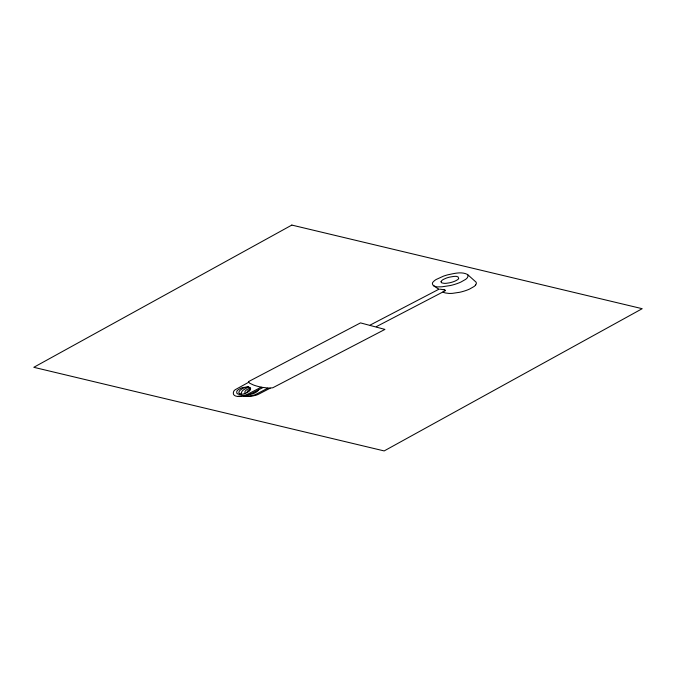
<?xml version="1.0" encoding="UTF-8"?>
<svg xmlns="http://www.w3.org/2000/svg" width="676" height="676" viewBox="0 0 676 676"><rect width="100%" height="100%" fill="white"/><g stroke="black" fill="none" stroke-linecap="round" stroke-linejoin="round"><path stroke-width="1.01" d="M246.892 392.663L247.433 391.32A12.869 4.969 -9.2 0 1 248.345 390.365L250.703 388.869M258.502 389.875L258.046 390.627A12.54 4.842 -9.2 0 1 256.593 391.945L255.198 392.79A8.864 3.422 -9.2 0 1 252.756 393.804L249.376 394.522M475.684 284.934L476.386 283.438L476.124 282.205L467.505 274.473C461.531 271.355 454.221 273.51 447.977 274.769A27.344 10.554 -9.2 0 0 443.557 276.121L436.172 279.484A18.505 7.14 -9.2 0 0 434.119 280.988C429.252 284.486 435.597 287.621 439.138 286.835A15.404 5.949 -9.2 0 0 442.079 286.785L450.427 285.525A26.339 10.165 -9.2 0 0 460.88 282.069L465.578 279.399A17.263 6.667 -9.2 0 0 467.361 277.701L468.172 275.859L467.505 274.473M248.616 382.303L235.163 389.739A19.612 7.571 -9.2 0 0 233.752 391.21C230.626 398.637 244.036 396.601 248.058 395.021A12.962 5.002 -9.2 0 0 250.72 393.931L263.048 387.509M248.371 386.976L243.301 390.035A19.68 7.597 -9.2 0 0 241.915 391.488L241.087 393.533A14.416 5.56 -9.2 0 0 241.171 394.083L241.256 394.319M370.195 325.055L439.104 289.125M376.295 326.677L445.273 290.739M261.215 387.162L248.329 393.863A13.081 5.045 -9.2 0 1 245.65 394.961L238.096 396.297M267.899 388.117L256.449 394.074A12.683 4.893 -9.2 0 1 253.813 395.147L246.36 396.449A7.444 2.873 -9.2 0 1 243.723 396.102M270.189 388.176L258.731 394.125A12.574 4.85 -9.2 0 1 256.12 395.198L251.202 396.356L246.36 396.449M248.523 386.942L242.743 387.534A8.577 3.312 -9.2 0 0 240.403 388.446L238.222 389.773A12.979 5.011 -9.2 0 0 236.811 391.227C235.155 395.359 242.202 394.64 244.416 393.652A8.636 3.329 -9.2 0 0 247.103 392.553L248.869 391.446A12.996 5.019 -9.2 0 0 250.264 389.993C251.928 385.328 244.332 387.264 242.27 388.793A10.816 4.174 -9.2 0 0 241.078 389.511L239.963 390.432A13.3 5.129 -9.2 0 0 239.211 391.379L238.831 392.832L239.718 393.88A5.45 2.104 -9.2 0 0 241.104 394.336M440.177 289.176L443.98 289.793M444.014 289.801L444.74 290.004M433.316 285.602L438.851 289.252M442.949 291.947L444.985 292.902L448.906 293.418A15.092 5.822 -9.2 0 0 452.481 293.35L459.68 292.277A24.015 9.27 -9.2 0 0 469.6 289.058L474.02 286.54A16.106 6.219 -9.2 0 0 475.684 284.934M244.881 393.508L244.999 391.463A13.047 5.036 -9.2 0 1 245.878 390.441L246.461 389.951A10.25 3.955 -9.2 0 1 250.458 387.965M444.732 290.004A4.259 1.648 -9.2 0 1 445.29 290.249M441.014 281.816L441.758 282.864L444.064 283.329A7.664 2.958 -9.2 0 0 446.295 283.295L449.253 282.872A12.92 4.986 -9.2 0 0 456.359 280.439L457.711 279.594A8.492 3.279 -9.2 0 0 458.7 278.571C458.996 274.701 451.762 276.873 449.43 277.168A13.571 5.239 -9.2 0 0 446.143 278.174L443.388 279.425A9.236 3.566 -9.2 0 0 441.698 280.658L441.014 281.816M248.447 381.653L249.647 383.199L253.559 385.033A59.64 23.018 -9.2 0 0 261.68 387.247L268.558 388.142L272.741 387.787L384.948 329.406L360.502 322.891L248.447 381.653M291.829 225.074L33.8 367.305L384.171 450.926L642.2 308.695L291.829 225.074"/></g></svg>
